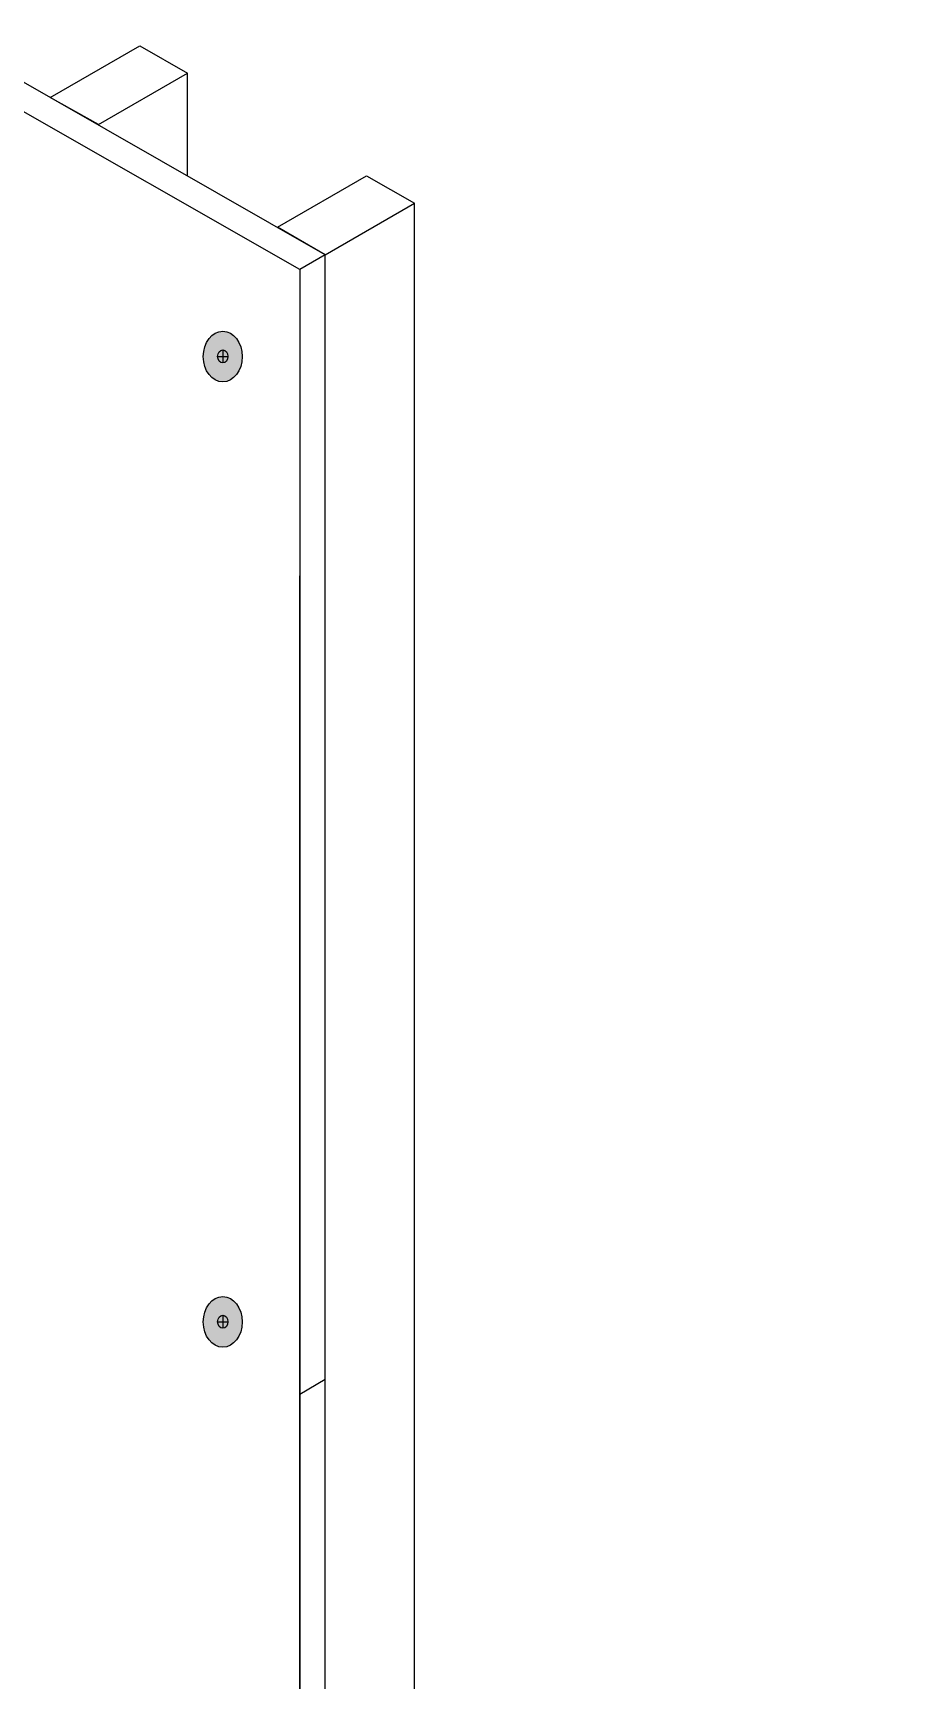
# Model space of a CAD drawing. Header units: inches. Extents: x -26 to 76, y -16 to 22.
# Drawn here: x 56.984 to 59.262, y -4.922 to -0.606 of the extents above; entities that cross this region are included whole.
import ezdxf

# ---------------------------------------------------------------- set-up
doc = ezdxf.new("R2010")
doc.units = ezdxf.units.IN
doc.header["$MEASUREMENT"] = 0
doc.layers.add('G-ANNO-TTLB', color=7, linetype='Continuous', lineweight=0)
doc.layers.add('TYVEK', color=7, linetype='Continuous', lineweight=0)

msp = doc.modelspace()

# ---------------------------------------------------------------- hatches: boundary and pattern name
at = {"layer": 'G-ANNO-TTLB', "true_color": 0xff00ff, "transparency": 33554687}
h = msp.add_hatch(color=6, dxfattribs=at)
edge = h.paths.add_edge_path()
edge.add_spline(control_points=[(71.2273, -15.1345), (71.2273, -15.1345), (30.5273, -15.1345), (30.5273, -15.1345), (30.5273, -15.1345), (30.5273, 19.0008), (30.5273, 19.0008), (30.5273, 19.0008), (71.2273, 19.0008), (71.2273, 19.0008), (71.2273, 19.0008), (71.2273, -15.1345), (71.2273, -15.1345)], knot_values=[0, 0, 0, 0, 1, 1, 1, 2, 2, 2, 3, 3, 3, 4, 4, 4, 4], degree=3, periodic=0)
edge = h.paths.add_edge_path()
edge.add_spline(control_points=[(30.6523, 18.8757), (30.6523, 18.8757), (30.6523, -15.0095), (30.6523, -15.0095), (30.6523, -15.0095), (71.1023, -15.0095), (71.1023, -15.0095), (71.1023, -15.0095), (71.1023, 18.8757), (71.1023, 18.8757), (71.1023, 18.8757), (30.6523, 18.8757), (30.6523, 18.8757)], knot_values=[0, 0, 0, 0, 1, 1, 1, 2, 2, 2, 3, 3, 3, 4, 4, 4, 4], degree=3, periodic=0)
edge.add_line((30.6523, 18.8757), (30.6523, 18.8757))
at = {"layer": 'TYVEK', "true_color": 0x003b71, "transparency": 33554687}
h = msp.add_hatch(color=156, dxfattribs=at)
h.dxf.hatch_style = 2
edge = h.paths.add_edge_path()
edge.add_ellipse((57.4809, -1.4539), major_axis=(0, 0.0664), ratio=0.766948, start_angle=0, end_angle=360)
h = msp.add_hatch(color=156, dxfattribs=at)
h.dxf.hatch_style = 2
edge = h.paths.add_edge_path()
edge.add_ellipse((57.4809, -3.9835), major_axis=(0, 0.0664), ratio=0.766948, start_angle=0, end_angle=360)

# ---------------------------------------------------------------- linework, layer by layer
at = {"layer": 'G-ANNO-TTLB'}
for points in [[(71.2273, -15.1345), (71.2273, -15.1345), (30.5273, -15.1345), (30.5273, -15.1345), (30.5273, -15.1345), (30.5273, 19.0008), (30.5273, 19.0008), (30.5273, 19.0008), (71.2273, 19.0008), (71.2273, 19.0008), (71.2273, 19.0008), (71.2273, -15.1345), (71.2273, -15.1345)], [(30.6523, 18.8757), (30.6523, 18.8757), (30.6523, -15.0095), (30.6523, -15.0095), (30.6523, -15.0095), (71.1023, -15.0095), (71.1023, -15.0095), (71.1023, -15.0095), (71.1023, 18.8757), (71.1023, 18.8757), (71.1023, 18.8757), (30.6523, 18.8757), (30.6523, 18.8757)]]:
    msp.add_open_spline(points, degree=3, knots=[0, 0, 0, 0, 1, 1, 1, 2, 2, 2, 3, 3, 3, 4, 4, 4, 4], dxfattribs=at)
at = {"layer": 'TYVEK', "color": 18, "lineweight": 25, "true_color": 0x000000}
for p, q in [((57.6826, -1.2256), (53.9482, 0.9068)), ((57.6826, -1.2256), (57.6826, -2.6287)), ((57.6826, -2.6287), (57.6826, -7.1213))]:
    msp.add_line(p, q, dxfattribs=at)
at = {"layer": 'TYVEK', "color": 2, "lineweight": 25, "true_color": 0xffff00}
for p, q in [((57.7494, -1.1869), (54.015, 0.9455)), ((57.7494, -1.1869), (57.6826, -1.2256)), ((57.7494, -2.645), (57.7494, -1.1869)), ((57.7494, -7.0826), (57.7494, -2.645)), ((57.7494, -4.1348), (57.6826, -4.1734))]:
    msp.add_line(p, q, dxfattribs=at)
at = {"layer": 'TYVEK', "color": 33, "lineweight": 25, "true_color": 0xcc9966}
for p, q in [((57.1553, -0.8462), (57.3887, -0.7112)), ((57.3887, -0.981), (57.3887, -0.7112)), ((57.7494, -1.1869), (57.9828, -1.0519)), ((57.9828, -6.9476), (57.9828, -1.0519))]:
    msp.add_line(p, q, dxfattribs=at)
at = {"layer": 'TYVEK', "color": 252, "lineweight": 25, "true_color": 0x848484}
for p, q in [((57.4674, -1.4535), (57.4944, -1.4535)), ((57.4809, -1.4364), (57.4809, -1.4706)), ((57.6825, -2.6287), (57.6825, -2.0282)), ((57.6826, -7.1213), (57.6826, -2.6287)), ((57.4809, -3.9659), (57.4809, -4.0002)), ((57.4674, -3.9831), (57.4944, -3.9831))]:
    msp.add_line(p, q, dxfattribs=at)
at = {"layer": 'TYVEK', "color": 33, "lineweight": 25, "true_color": 0xcc9966}
for points in [[(57.1553, -0.8462), (57.0287, -0.7754), (57.2637, -0.6394), (57.3887, -0.7112)], [(57.7494, -1.1869), (57.6244, -1.1152), (57.8577, -0.9802), (57.9828, -1.0519)]]:
    msp.add_lwpolyline(points, dxfattribs=at)
at = {"layer": 'TYVEK', "color": 18, "lineweight": 25, "true_color": 0x000000}
for centre in [(57.4809, -1.4539), (57.4809, -3.9835)]:
    msp.add_ellipse(centre, major_axis=(0, 0.0664), ratio=0.766948, dxfattribs=at)
at = {"layer": 'TYVEK', "color": 252, "lineweight": 25, "true_color": 0x848484}
for centre in [(57.4809, -1.4535), (57.4809, -3.9831)]:
    msp.add_ellipse(centre, major_axis=(0, 0.0171), ratio=0.788846, dxfattribs=at)

doc.saveas('drawing.dxf')
